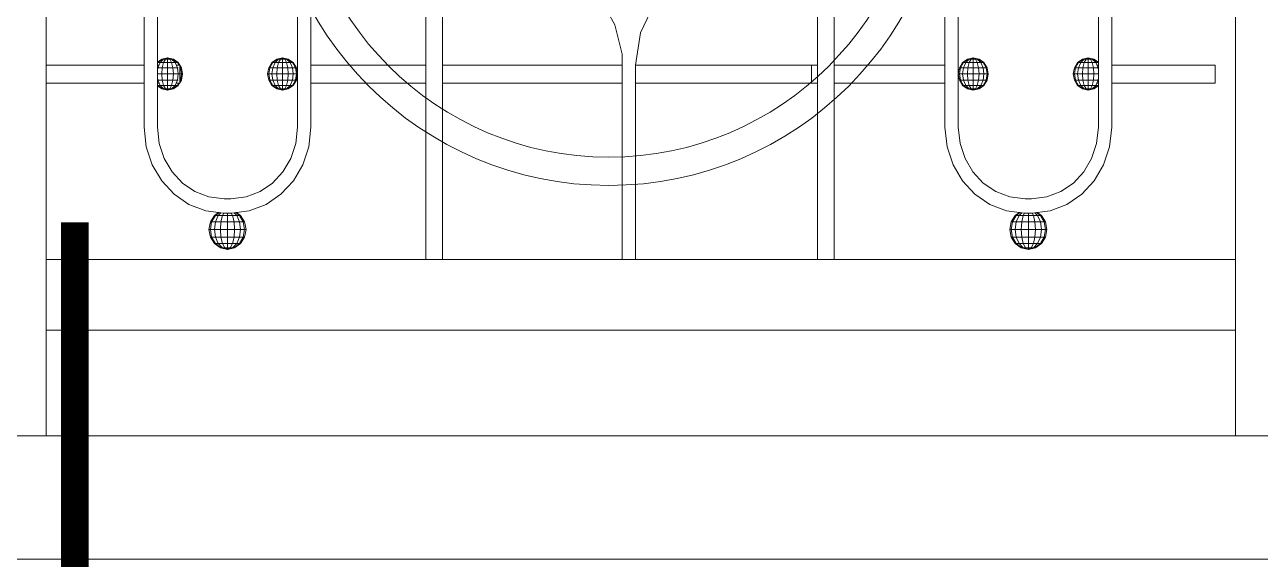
# Model space of a CAD drawing. Header units: millimetres. Extents: x 1832547 to 2001569, y -558009 to -417808.
# Drawn here: x 1956775 to 1957475, y -548199 to -547896 of the extents above; entities that cross this region are included whole.
import ezdxf

# ---------------------------------------------------------------- set-up
doc = ezdxf.new("R2010")
doc.units = ezdxf.units.MM
doc.header["$MEASUREMENT"] = 0
doc.layers.get('0').update_dxf_attribs({"linetype": 'CONTINUOUS'})
for name, color, linetype, lineweight in [('CA.manh 08', 8, 'CONTINUOUS', 9), ('CA.thay 145', 145, 'CONTINUOUS', 18), ('CA_manh 08', 8, 'CONTINUOUS', 9)]:
    doc.layers.add(name, color=color, linetype=linetype, lineweight=lineweight)

# ---------------------------------------------------------------- blocks, each defined once
blk = doc.blocks.new('wt45t')
at = {"layer": 'CA_manh 08'}
for p, q in [((1919454.03, -517950.46), (1919454.03, -518683.82)), ((1918779.78, -518573.66), (1918779.78, -518061.39)), ((1918835.2, -518061.39), (1918835.2, -518573.66)), ((1918842.77, -518571.89), (1918842.77, -518062)), ((1918922.22, -518062.36), (1918922.22, -518578.55)), ((1918929.79, -518573.66), (1918929.79, -518061.39)), ((1918994.95, -518061.39), (1918994.95, -518573.66)), ((1919004.41, -518573.66), (1919004.41, -518061.39)), ((1919217.03, -518061.39), (1919217.03, -518573.66)), ((1919226.48, -518573.66), (1919226.48, -518061.39)), ((1919289.2, -518061.39), (1919289.2, -518573.66)), ((1919296.77, -518062.36), (1919296.77, -518578.55)), ((1919376.22, -518062), (1919376.22, -518571.89)), ((1919383.79, -518573.66), (1919383.79, -518061.39)), ((1919094.05, -518536.11), (1919102.1, -518550.73)), ((1919116.67, -518555.21), (1919124.25, -518539.42)), ((1919102.1, -518550.73), (1919106.26, -518567.35)), ((1919113.82, -518573.52), (1919116.67, -518555.21)), ((1918842.77, -518571.89), (1918845.26, -518570.1)), ((1918842.96, -518572.08), (1918845.51, -518570.1)), ((1918844.27, -518572.08), (1918846.22, -518570.1)), ((1918845.26, -518570.1), (1918848.52, -518569.41)), ((1918845.51, -518570.1), (1918845.26, -518570.1)), ((1918845.51, -518570.1), (1918848.52, -518569.41)), ((1918846.22, -518570.1), (1918845.51, -518570.1)), ((1918846.22, -518570.1), (1918848.52, -518569.41)), ((1918847.28, -518570.1), (1918846.22, -518570.1)), ((1918846.22, -518572.08), (1918847.28, -518570.1)), ((1918847.28, -518570.1), (1918848.52, -518569.41)), ((1918848.52, -518570.1), (1918847.28, -518570.1)), ((1918848.52, -518569.41), (1918848.52, -518570.1)), ((1918851.78, -518570.1), (1918848.52, -518569.41)), ((1918851.53, -518570.1), (1918848.52, -518569.41)), ((1918850.83, -518570.1), (1918848.52, -518569.41)), ((1918849.77, -518570.1), (1918848.52, -518569.41)), ((1918849.77, -518570.1), (1918848.52, -518570.1)), ((1918848.52, -518570.1), (1918848.52, -518572.08)), ((1918850.83, -518570.1), (1918849.77, -518570.1)), ((1918850.83, -518572.08), (1918849.77, -518570.1)), ((1918851.53, -518570.1), (1918850.83, -518570.1)), ((1918852.78, -518572.08), (1918850.83, -518570.1)), ((1918851.53, -518570.1), (1918851.78, -518570.1)), ((1918854.08, -518572.08), (1918851.53, -518570.1)), ((1918854.54, -518572.08), (1918851.78, -518570.1)), ((1918907.69, -518572.08), (1918910.45, -518570.1)), ((1918908.15, -518572.08), (1918910.7, -518570.1)), ((1918909.45, -518572.08), (1918911.4, -518570.1)), ((1918910.45, -518570.1), (1918913.71, -518569.41)), ((1918910.7, -518570.1), (1918910.45, -518570.1)), ((1918910.7, -518570.1), (1918913.71, -518569.41)), ((1918911.4, -518570.1), (1918910.7, -518570.1)), ((1918911.4, -518570.1), (1918913.71, -518569.41)), ((1918912.46, -518570.1), (1918911.4, -518570.1)), ((1918911.4, -518572.08), (1918912.46, -518570.1)), ((1918912.46, -518570.1), (1918913.71, -518569.41)), ((1918913.71, -518570.1), (1918912.46, -518570.1)), ((1918913.71, -518569.41), (1918913.71, -518570.1)), ((1918916.96, -518570.1), (1918913.71, -518569.41)), ((1918916.72, -518570.1), (1918913.71, -518569.41)), ((1918916.01, -518570.1), (1918913.71, -518569.41)), ((1918914.95, -518570.1), (1918913.71, -518569.41)), ((1918914.95, -518570.1), (1918913.71, -518570.1)), ((1918913.71, -518570.1), (1918913.71, -518572.08)), ((1918916.01, -518570.1), (1918914.95, -518570.1)), ((1918916.01, -518572.08), (1918914.95, -518570.1)), ((1918916.72, -518570.1), (1918916.01, -518570.1)), ((1918917.96, -518572.08), (1918916.01, -518570.1)), ((1918916.72, -518570.1), (1918916.96, -518570.1)), ((1918919.27, -518572.08), (1918916.72, -518570.1)), ((1918919.73, -518572.08), (1918916.96, -518570.1)), ((1919106.26, -518567.35), (1919106.26, -518573.66)), ((1919299.26, -518572.08), (1919302.02, -518570.1)), ((1919299.72, -518572.08), (1919302.27, -518570.1)), ((1919301.02, -518572.08), (1919302.98, -518570.1)), ((1919302.02, -518570.1), (1919305.28, -518569.41)), ((1919302.02, -518570.1), (1919302.27, -518570.1)), ((1919302.27, -518570.1), (1919305.28, -518569.41)), ((1919302.27, -518570.1), (1919302.98, -518570.1)), ((1919302.98, -518570.1), (1919305.28, -518569.41)), ((1919302.98, -518570.1), (1919304.03, -518570.1)), ((1919302.98, -518572.08), (1919304.03, -518570.1)), ((1919304.03, -518570.1), (1919305.28, -518569.41)), ((1919305.28, -518570.1), (1919304.03, -518570.1)), ((1919305.28, -518569.41), (1919305.28, -518570.1)), ((1919306.53, -518570.1), (1919305.28, -518569.41)), ((1919307.58, -518570.1), (1919305.28, -518569.41)), ((1919308.29, -518570.1), (1919305.28, -518569.41)), ((1919308.54, -518570.1), (1919305.28, -518569.41)), ((1919305.28, -518570.1), (1919306.53, -518570.1)), ((1919305.28, -518570.1), (1919305.28, -518572.08)), ((1919306.53, -518570.1), (1919307.58, -518570.1)), ((1919307.58, -518572.08), (1919306.53, -518570.1)), ((1919307.58, -518570.1), (1919308.29, -518570.1)), ((1919309.54, -518572.08), (1919307.58, -518570.1)), ((1919308.29, -518570.1), (1919308.54, -518570.1)), ((1919310.84, -518572.08), (1919308.29, -518570.1)), ((1919311.3, -518572.08), (1919308.54, -518570.1)), ((1919364.45, -518572.08), (1919367.21, -518570.1)), ((1919364.9, -518572.08), (1919367.46, -518570.1)), ((1919366.21, -518572.08), (1919368.16, -518570.1)), ((1919367.21, -518570.1), (1919370.47, -518569.41)), ((1919367.21, -518570.1), (1919367.46, -518570.1)), ((1919367.46, -518570.1), (1919370.47, -518569.41)), ((1919367.46, -518570.1), (1919368.16, -518570.1)), ((1919368.16, -518570.1), (1919370.47, -518569.41)), ((1919368.16, -518570.1), (1919369.22, -518570.1)), ((1919368.16, -518572.08), (1919369.22, -518570.1)), ((1919369.22, -518570.1), (1919370.47, -518569.41)), ((1919370.47, -518570.1), (1919369.22, -518570.1)), ((1919370.47, -518569.41), (1919370.47, -518570.1)), ((1919371.71, -518570.1), (1919370.47, -518569.41)), ((1919372.77, -518570.1), (1919370.47, -518569.41)), ((1919373.48, -518570.1), (1919370.47, -518569.41)), ((1919373.72, -518570.1), (1919370.47, -518569.41)), ((1919370.47, -518570.1), (1919371.71, -518570.1)), ((1919370.47, -518570.1), (1919370.47, -518572.08)), ((1919371.71, -518570.1), (1919372.77, -518570.1)), ((1919372.77, -518572.08), (1919371.71, -518570.1)), ((1919372.77, -518570.1), (1919373.48, -518570.1)), ((1919374.72, -518572.08), (1919372.77, -518570.1)), ((1919373.48, -518570.1), (1919373.72, -518570.1)), ((1919376.03, -518572.08), (1919373.48, -518570.1)), ((1919376.22, -518571.89), (1919373.72, -518570.1)), ((1918779.78, -518573.66), (1918835.2, -518573.66)), ((1918779.78, -518573.66), (1918779.78, -518583.82)), ((1918835.2, -518573.66), (1918835.2, -518583.82)), ((1918842.77, -518572.08), (1918842.77, -518571.89)), ((1918842.96, -518572.08), (1918842.77, -518572.08)), ((1918842.77, -518572.42), (1918842.96, -518572.08)), ((1918842.77, -518572.42), (1918842.77, -518572.08)), ((1918842.77, -518573.66), (1918842.77, -518572.42)), ((1918842.77, -518573.66), (1918843.45, -518573.66)), ((1918842.77, -518575.05), (1918842.77, -518573.66)), ((1918842.96, -518575.05), (1918842.77, -518575.05)), ((1918842.77, -518576.52), (1918842.96, -518575.05)), ((1918842.77, -518576.52), (1918842.77, -518575.05)), ((1918842.77, -518578.55), (1918842.77, -518576.52)), ((1918844.27, -518572.08), (1918842.96, -518572.08)), ((1918842.96, -518575.05), (1918844.27, -518572.08)), ((1918845.51, -518575.05), (1918842.96, -518575.05)), ((1918846.22, -518572.08), (1918844.27, -518572.08)), ((1918845.26, -518578.55), (1918845.51, -518575.05)), ((1918845.51, -518575.05), (1918846.22, -518572.08)), ((1918848.52, -518575.05), (1918845.51, -518575.05)), ((1918848.52, -518572.08), (1918846.22, -518572.08)), ((1918850.83, -518572.08), (1918848.52, -518572.08)), ((1918848.52, -518572.08), (1918848.52, -518575.05)), ((1918851.53, -518575.05), (1918848.52, -518575.05)), ((1918848.52, -518575.05), (1918848.52, -518578.55)), ((1918852.78, -518572.08), (1918850.83, -518572.08)), ((1918851.53, -518575.05), (1918850.83, -518572.08)), ((1918854.08, -518575.05), (1918851.53, -518575.05)), ((1918851.78, -518578.55), (1918851.53, -518575.05)), ((1918854.08, -518572.08), (1918852.78, -518572.08)), ((1918854.08, -518575.05), (1918852.78, -518572.08)), ((1918853.59, -518573.66), (1918854.99, -518573.66)), ((1918854.54, -518572.08), (1918854.08, -518572.08)), ((1918854.99, -518573.66), (1918854.08, -518572.08)), ((1918854.61, -518575.05), (1918854.08, -518575.05)), ((1918854.54, -518578.55), (1918854.08, -518575.05)), ((1918856.39, -518575.05), (1918854.54, -518572.08)), ((1918854.99, -518573.66), (1918855.38, -518573.66)), ((1918855.38, -518573.66), (1918855.38, -518574.34)), ((1918855.79, -518575.05), (1918855.38, -518574.34)), ((1918855.38, -518574.34), (1918855.38, -518575.05)), ((1918855.79, -518575.05), (1918855.38, -518575.05)), ((1918855.38, -518575.05), (1918855.38, -518578.55)), ((1918856.39, -518575.05), (1918855.79, -518575.05)), ((1918856.39, -518578.55), (1918855.79, -518575.05)), ((1918857.04, -518578.55), (1918856.39, -518575.05)), ((1918905.19, -518578.55), (1918905.84, -518575.05)), ((1918905.84, -518575.05), (1918907.69, -518572.08)), ((1918906.44, -518575.05), (1918905.84, -518575.05)), ((1918905.84, -518578.55), (1918906.44, -518575.05)), ((1918906.44, -518575.05), (1918908.15, -518572.08)), ((1918908.15, -518575.05), (1918906.44, -518575.05)), ((1918908.15, -518572.08), (1918907.69, -518572.08)), ((1918907.69, -518578.55), (1918908.15, -518575.05)), ((1918909.45, -518572.08), (1918908.15, -518572.08)), ((1918908.15, -518575.05), (1918909.45, -518572.08)), ((1918910.7, -518575.05), (1918908.15, -518575.05)), ((1918911.4, -518572.08), (1918909.45, -518572.08)), ((1918910.45, -518578.55), (1918910.7, -518575.05)), ((1918910.7, -518575.05), (1918911.4, -518572.08)), ((1918913.71, -518575.05), (1918910.7, -518575.05)), ((1918913.71, -518572.08), (1918911.4, -518572.08)), ((1918916.01, -518572.08), (1918913.71, -518572.08)), ((1918913.71, -518572.08), (1918913.71, -518575.05)), ((1918916.72, -518575.05), (1918913.71, -518575.05)), ((1918913.71, -518575.05), (1918913.71, -518578.55)), ((1918917.96, -518572.08), (1918916.01, -518572.08)), ((1918916.72, -518575.05), (1918916.01, -518572.08)), ((1918919.27, -518575.05), (1918916.72, -518575.05)), ((1918916.96, -518578.55), (1918916.72, -518575.05)), ((1918919.27, -518572.08), (1918917.96, -518572.08)), ((1918919.27, -518575.05), (1918917.96, -518572.08)), ((1918919.73, -518572.08), (1918919.27, -518572.08)), ((1918920.97, -518575.05), (1918919.27, -518572.08)), ((1918920.97, -518575.05), (1918919.27, -518575.05)), ((1918919.73, -518578.55), (1918919.27, -518575.05)), ((1918921.57, -518575.05), (1918919.73, -518572.08)), ((1918921.57, -518575.05), (1918920.97, -518575.05)), ((1918921.57, -518578.55), (1918920.97, -518575.05)), ((1918922.22, -518578.55), (1918921.57, -518575.05)), ((1918994.95, -518573.66), (1918929.79, -518573.66)), ((1918929.79, -518583.82), (1918929.79, -518573.66)), ((1918994.95, -518573.66), (1918994.95, -518583.82)), ((1919106.26, -518573.66), (1919004.41, -518573.66)), ((1919004.41, -518583.82), (1919004.41, -518573.66)), ((1919106.26, -518573.66), (1919106.26, -518583.82)), ((1919113.82, -518573.66), (1919113.82, -518573.52)), ((1919213.6, -518573.66), (1919113.82, -518573.66)), ((1919113.82, -518583.82), (1919113.82, -518573.66)), ((1919217.03, -518573.66), (1919213.6, -518573.66)), ((1919213.6, -518573.66), (1919213.6, -518583.82)), ((1919217.03, -518583.82), (1919217.03, -518573.66)), ((1919289.2, -518573.66), (1919226.48, -518573.66)), ((1919226.48, -518573.66), (1919226.48, -518583.82)), ((1919289.2, -518583.82), (1919289.2, -518573.66)), ((1919296.77, -518578.55), (1919297.42, -518575.05)), ((1919297.42, -518575.05), (1919299.26, -518572.08)), ((1919297.42, -518575.05), (1919298.02, -518575.05)), ((1919297.42, -518578.55), (1919298.02, -518575.05)), ((1919298.02, -518575.05), (1919299.72, -518572.08)), ((1919298.02, -518575.05), (1919299.72, -518575.05)), ((1919299.72, -518572.08), (1919299.26, -518572.08)), ((1919299.26, -518578.55), (1919299.72, -518575.05)), ((1919299.72, -518572.08), (1919301.02, -518572.08)), ((1919299.72, -518575.05), (1919301.02, -518572.08)), ((1919299.72, -518575.05), (1919302.27, -518575.05)), ((1919301.02, -518572.08), (1919302.98, -518572.08)), ((1919302.02, -518578.55), (1919302.27, -518575.05)), ((1919302.27, -518575.05), (1919302.98, -518572.08)), ((1919302.27, -518575.05), (1919305.28, -518575.05)), ((1919302.98, -518572.08), (1919305.28, -518572.08)), ((1919305.28, -518572.08), (1919307.58, -518572.08)), ((1919305.28, -518572.08), (1919305.28, -518575.05)), ((1919305.28, -518575.05), (1919308.29, -518575.05)), ((1919305.28, -518575.05), (1919305.28, -518578.55)), ((1919307.58, -518572.08), (1919309.54, -518572.08)), ((1919308.29, -518575.05), (1919307.58, -518572.08)), ((1919308.29, -518575.05), (1919310.84, -518575.05)), ((1919308.54, -518578.55), (1919308.29, -518575.05)), ((1919309.54, -518572.08), (1919310.84, -518572.08)), ((1919310.84, -518575.05), (1919309.54, -518572.08)), ((1919310.84, -518572.08), (1919311.3, -518572.08)), ((1919312.55, -518575.05), (1919310.84, -518572.08)), ((1919310.84, -518575.05), (1919312.55, -518575.05)), ((1919311.3, -518578.55), (1919310.84, -518575.05)), ((1919313.15, -518575.05), (1919311.3, -518572.08)), ((1919312.55, -518575.05), (1919313.15, -518575.05)), ((1919313.15, -518578.55), (1919312.55, -518575.05)), ((1919313.79, -518578.55), (1919313.15, -518575.05)), ((1919361.95, -518578.55), (1919362.6, -518575.05)), ((1919362.6, -518575.05), (1919364.45, -518572.08)), ((1919362.6, -518575.05), (1919363.2, -518575.05)), ((1919362.6, -518578.55), (1919363.2, -518575.05)), ((1919363.2, -518575.05), (1919364.9, -518572.08)), ((1919363.2, -518575.05), (1919364.9, -518575.05)), ((1919364.9, -518572.08), (1919364.45, -518572.08)), ((1919364.45, -518578.55), (1919364.9, -518575.05)), ((1919364.9, -518572.08), (1919366.21, -518572.08)), ((1919364.9, -518575.05), (1919366.21, -518572.08)), ((1919364.9, -518575.05), (1919367.46, -518575.05)), ((1919366.21, -518572.08), (1919368.16, -518572.08)), ((1919367.21, -518578.55), (1919367.46, -518575.05)), ((1919367.46, -518575.05), (1919368.16, -518572.08)), ((1919367.46, -518575.05), (1919370.47, -518575.05)), ((1919368.16, -518572.08), (1919370.47, -518572.08)), ((1919370.47, -518572.08), (1919372.77, -518572.08)), ((1919370.47, -518572.08), (1919370.47, -518575.05)), ((1919370.47, -518575.05), (1919373.48, -518575.05)), ((1919370.47, -518575.05), (1919370.47, -518578.55)), ((1919372.77, -518572.08), (1919374.72, -518572.08)), ((1919373.48, -518575.05), (1919372.77, -518572.08)), ((1919373.48, -518575.05), (1919376.03, -518575.05)), ((1919373.72, -518578.55), (1919373.48, -518575.05)), ((1919374.72, -518572.08), (1919376.03, -518572.08)), ((1919376.03, -518575.05), (1919374.72, -518572.08)), ((1919376.22, -518573.66), (1919375.54, -518573.66)), ((1919376.03, -518572.08), (1919376.22, -518572.08)), ((1919376.22, -518572.42), (1919376.03, -518572.08)), ((1919376.03, -518575.05), (1919376.22, -518575.05)), ((1919376.22, -518576.52), (1919376.03, -518575.05)), ((1919376.22, -518572.08), (1919376.22, -518571.89)), ((1919376.22, -518572.42), (1919376.22, -518572.08)), ((1919376.22, -518573.66), (1919376.22, -518572.42)), ((1919376.22, -518575.05), (1919376.22, -518573.66)), ((1919376.22, -518576.52), (1919376.22, -518575.05)), ((1919376.22, -518578.55), (1919376.22, -518576.52)), ((1919442.4, -518573.66), (1919383.79, -518573.66)), ((1919383.79, -518573.66), (1919383.79, -518583.82)), ((1919442.4, -518583.82), (1919442.4, -518573.66)), ((1918779.78, -518683.82), (1918779.78, -518583.82)), ((1918835.2, -518583.82), (1918779.78, -518583.82)), ((1918835.2, -518583.82), (1918835.2, -518608.73)), ((1918845.26, -518578.55), (1918842.77, -518578.55)), ((1918842.77, -518580.58), (1918842.77, -518578.55)), ((1918842.96, -518582.05), (1918842.77, -518580.58)), ((1918842.77, -518582.05), (1918842.77, -518580.58)), ((1918842.96, -518582.05), (1918842.77, -518582.05)), ((1918842.77, -518583.82), (1918842.77, -518582.05)), ((1918843.72, -518583.82), (1918842.77, -518583.82)), ((1918842.77, -518584.68), (1918842.77, -518583.82)), ((1918842.96, -518585.02), (1918842.77, -518584.68)), ((1918842.77, -518585.02), (1918842.77, -518584.68)), ((1918845.51, -518582.05), (1918842.96, -518582.05)), ((1918843.72, -518583.82), (1918842.96, -518582.05)), ((1918844.27, -518585.02), (1918843.72, -518583.82)), ((1918848.52, -518578.55), (1918845.26, -518578.55)), ((1918845.51, -518582.05), (1918845.26, -518578.55)), ((1918848.52, -518582.05), (1918845.51, -518582.05)), ((1918846.22, -518585.02), (1918845.51, -518582.05)), ((1918851.78, -518578.55), (1918848.52, -518578.55)), ((1918848.52, -518578.55), (1918848.52, -518582.05)), ((1918851.53, -518582.05), (1918848.52, -518582.05)), ((1918848.52, -518582.05), (1918848.52, -518585.02)), ((1918850.83, -518585.02), (1918851.53, -518582.05)), ((1918851.53, -518582.05), (1918851.78, -518578.55)), ((1918854.08, -518582.05), (1918851.53, -518582.05)), ((1918854.54, -518578.55), (1918851.78, -518578.55)), ((1918852.78, -518585.02), (1918853.31, -518583.82)), ((1918853.31, -518583.82), (1918854.08, -518582.05)), ((1918854.77, -518583.82), (1918853.31, -518583.82)), ((1918854.08, -518582.05), (1918854.54, -518578.55)), ((1918854.61, -518582.05), (1918854.08, -518582.05)), ((1918854.08, -518585.02), (1918854.77, -518583.82)), ((1918855.38, -518578.55), (1918854.54, -518578.55)), ((1918854.54, -518585.02), (1918855.29, -518583.82)), ((1918855.29, -518583.82), (1918854.77, -518583.82)), ((1918855.29, -518583.82), (1918855.38, -518583.82)), ((1918856.39, -518578.55), (1918855.38, -518578.55)), ((1918855.38, -518578.55), (1918855.38, -518582.05)), ((1918855.79, -518582.05), (1918855.38, -518582.05)), ((1918855.38, -518583.67), (1918856.39, -518582.05)), ((1918855.38, -518582.76), (1918855.79, -518582.05)), ((1918855.38, -518582.05), (1918855.38, -518582.76)), ((1918855.38, -518582.76), (1918855.38, -518583.67)), ((1918855.38, -518583.82), (1918855.38, -518583.67)), ((1918855.79, -518582.05), (1918856.39, -518578.55)), ((1918856.39, -518582.05), (1918855.79, -518582.05)), ((1918857.04, -518578.55), (1918856.39, -518578.55)), ((1918856.39, -518582.05), (1918857.04, -518578.55)), ((1918905.84, -518578.55), (1918905.19, -518578.55)), ((1918905.84, -518582.05), (1918905.19, -518578.55)), ((1918907.69, -518578.55), (1918905.84, -518578.55)), ((1918906.44, -518582.05), (1918905.84, -518578.55)), ((1918906.44, -518582.05), (1918905.84, -518582.05)), ((1918907.69, -518585.02), (1918905.84, -518582.05)), ((1918908.15, -518582.05), (1918906.44, -518582.05)), ((1918908.15, -518585.02), (1918906.44, -518582.05)), ((1918910.45, -518578.55), (1918907.69, -518578.55)), ((1918908.15, -518582.05), (1918907.69, -518578.55)), ((1918910.7, -518582.05), (1918908.15, -518582.05)), ((1918909.45, -518585.02), (1918908.15, -518582.05)), ((1918913.71, -518578.55), (1918910.45, -518578.55)), ((1918910.7, -518582.05), (1918910.45, -518578.55)), ((1918913.71, -518582.05), (1918910.7, -518582.05)), ((1918911.4, -518585.02), (1918910.7, -518582.05)), ((1918916.96, -518578.55), (1918913.71, -518578.55)), ((1918913.71, -518578.55), (1918913.71, -518582.05)), ((1918916.72, -518582.05), (1918913.71, -518582.05)), ((1918913.71, -518582.05), (1918913.71, -518585.02)), ((1918916.01, -518585.02), (1918916.72, -518582.05)), ((1918916.72, -518582.05), (1918916.96, -518578.55)), ((1918919.27, -518582.05), (1918916.72, -518582.05)), ((1918919.73, -518578.55), (1918916.96, -518578.55)), ((1918917.96, -518585.02), (1918919.27, -518582.05)), ((1918919.27, -518582.05), (1918919.73, -518578.55)), ((1918920.97, -518582.05), (1918919.27, -518582.05)), ((1918919.27, -518585.02), (1918920.97, -518582.05)), ((1918921.57, -518578.55), (1918919.73, -518578.55)), ((1918919.73, -518585.02), (1918921.57, -518582.05)), ((1918920.97, -518582.05), (1918921.57, -518578.55)), ((1918921.57, -518582.05), (1918920.97, -518582.05)), ((1918922.22, -518578.55), (1918921.57, -518578.55)), ((1918921.57, -518582.05), (1918922.22, -518578.55)), ((1918922.22, -518578.55), (1918922.22, -518608.69)), ((1918929.79, -518583.82), (1918994.95, -518583.82)), ((1918929.79, -518608.73), (1918929.79, -518583.82)), ((1918994.95, -518583.82), (1918994.95, -518683.82)), ((1919004.41, -518583.82), (1919106.26, -518583.82)), ((1919004.41, -518683.82), (1919004.41, -518583.82)), ((1919106.26, -518683.82), (1919106.26, -518583.82)), ((1919113.82, -518583.82), (1919213.6, -518583.82)), ((1919113.82, -518683.82), (1919113.82, -518583.82)), ((1919213.6, -518583.82), (1919217.03, -518583.82)), ((1919217.03, -518583.82), (1919217.03, -518683.82)), ((1919226.48, -518583.82), (1919289.2, -518583.82)), ((1919226.48, -518683.82), (1919226.48, -518583.82)), ((1919289.2, -518583.82), (1919289.2, -518608.73)), ((1919296.77, -518578.55), (1919297.42, -518578.55)), ((1919297.42, -518582.05), (1919296.77, -518578.55)), ((1919296.77, -518578.55), (1919296.77, -518608.69)), ((1919297.42, -518578.55), (1919299.26, -518578.55)), ((1919298.02, -518582.05), (1919297.42, -518578.55)), ((1919297.42, -518582.05), (1919298.02, -518582.05)), ((1919299.26, -518585.02), (1919297.42, -518582.05)), ((1919298.02, -518582.05), (1919299.72, -518582.05)), ((1919299.72, -518585.02), (1919298.02, -518582.05)), ((1919299.26, -518578.55), (1919302.02, -518578.55)), ((1919299.72, -518582.05), (1919299.26, -518578.55)), ((1919299.72, -518582.05), (1919302.27, -518582.05)), ((1919301.02, -518585.02), (1919299.72, -518582.05)), ((1919302.02, -518578.55), (1919305.28, -518578.55)), ((1919302.27, -518582.05), (1919302.02, -518578.55)), ((1919302.27, -518582.05), (1919305.28, -518582.05)), ((1919302.98, -518585.02), (1919302.27, -518582.05)), ((1919305.28, -518578.55), (1919308.54, -518578.55)), ((1919305.28, -518578.55), (1919305.28, -518582.05)), ((1919305.28, -518582.05), (1919308.29, -518582.05)), ((1919305.28, -518582.05), (1919305.28, -518585.02)), ((1919307.58, -518585.02), (1919308.29, -518582.05)), ((1919308.29, -518582.05), (1919308.54, -518578.55)), ((1919308.29, -518582.05), (1919310.84, -518582.05)), ((1919308.54, -518578.55), (1919311.3, -518578.55)), ((1919309.54, -518585.02), (1919310.84, -518582.05)), ((1919310.84, -518582.05), (1919311.3, -518578.55)), ((1919310.84, -518582.05), (1919312.55, -518582.05)), ((1919310.84, -518585.02), (1919312.55, -518582.05)), ((1919311.3, -518578.55), (1919313.15, -518578.55)), ((1919311.3, -518585.02), (1919313.15, -518582.05)), ((1919312.55, -518582.05), (1919313.15, -518578.55)), ((1919312.55, -518582.05), (1919313.15, -518582.05)), ((1919313.15, -518578.55), (1919313.79, -518578.55)), ((1919313.15, -518582.05), (1919313.79, -518578.55)), ((1919361.95, -518578.55), (1919362.6, -518578.55)), ((1919362.6, -518582.05), (1919361.95, -518578.55)), ((1919362.6, -518578.55), (1919364.45, -518578.55)), ((1919363.2, -518582.05), (1919362.6, -518578.55)), ((1919362.6, -518582.05), (1919363.2, -518582.05)), ((1919364.45, -518585.02), (1919362.6, -518582.05)), ((1919363.2, -518582.05), (1919364.9, -518582.05)), ((1919364.9, -518585.02), (1919363.2, -518582.05)), ((1919364.45, -518578.55), (1919367.21, -518578.55)), ((1919364.9, -518582.05), (1919364.45, -518578.55)), ((1919364.9, -518582.05), (1919367.46, -518582.05)), ((1919366.21, -518585.02), (1919364.9, -518582.05)), ((1919367.21, -518578.55), (1919370.47, -518578.55)), ((1919367.46, -518582.05), (1919367.21, -518578.55)), ((1919367.46, -518582.05), (1919370.47, -518582.05)), ((1919368.16, -518585.02), (1919367.46, -518582.05)), ((1919370.47, -518578.55), (1919373.72, -518578.55)), ((1919370.47, -518578.55), (1919370.47, -518582.05)), ((1919370.47, -518582.05), (1919373.48, -518582.05)), ((1919370.47, -518582.05), (1919370.47, -518585.02)), ((1919372.77, -518585.02), (1919373.48, -518582.05)), ((1919373.48, -518582.05), (1919373.72, -518578.55)), ((1919373.48, -518582.05), (1919376.03, -518582.05)), ((1919373.72, -518578.55), (1919376.22, -518578.55)), ((1919374.72, -518585.02), (1919375.27, -518583.82)), ((1919375.27, -518583.82), (1919376.03, -518582.05)), ((1919375.27, -518583.82), (1919376.22, -518583.82)), ((1919376.03, -518582.05), (1919376.22, -518580.58)), ((1919376.03, -518582.05), (1919376.22, -518582.05)), ((1919376.03, -518585.02), (1919376.22, -518584.68)), ((1919376.22, -518580.58), (1919376.22, -518578.55)), ((1919376.22, -518582.05), (1919376.22, -518580.58)), ((1919376.22, -518583.82), (1919376.22, -518582.05)), ((1919376.22, -518584.68), (1919376.22, -518583.82)), ((1919376.22, -518585.02), (1919376.22, -518584.68)), ((1919383.79, -518608.73), (1919383.79, -518583.82)), ((1919383.79, -518583.82), (1919442.4, -518583.82)), ((1918842.96, -518585.02), (1918842.77, -518585.02)), ((1918842.77, -518585.21), (1918842.77, -518585.02)), ((1918845.26, -518587), (1918842.77, -518585.21)), ((1918842.77, -518608.69), (1918842.77, -518585.21)), ((1918844.27, -518585.02), (1918842.96, -518585.02)), ((1918845.51, -518587), (1918842.96, -518585.02)), ((1918846.22, -518585.02), (1918844.27, -518585.02)), ((1918846.22, -518587), (1918844.27, -518585.02)), ((1918845.51, -518587), (1918845.26, -518587)), ((1918848.52, -518587.69), (1918845.26, -518587)), ((1918846.22, -518587), (1918845.51, -518587)), ((1918848.52, -518587.69), (1918845.51, -518587)), ((1918848.52, -518585.02), (1918846.22, -518585.02)), ((1918847.28, -518587), (1918846.22, -518585.02)), ((1918847.28, -518587), (1918846.22, -518587)), ((1918848.52, -518587.69), (1918846.22, -518587)), ((1918848.52, -518587), (1918847.28, -518587)), ((1918848.52, -518587.69), (1918847.28, -518587)), ((1918850.83, -518585.02), (1918848.52, -518585.02)), ((1918848.52, -518585.02), (1918848.52, -518587)), ((1918849.77, -518587), (1918848.52, -518587)), ((1918848.52, -518587), (1918848.52, -518587.69)), ((1918848.52, -518587.69), (1918851.78, -518587)), ((1918848.52, -518587.69), (1918851.53, -518587)), ((1918848.52, -518587.69), (1918850.83, -518587)), ((1918848.52, -518587.69), (1918849.77, -518587)), ((1918849.77, -518587), (1918850.83, -518585.02)), ((1918850.83, -518587), (1918849.77, -518587)), ((1918852.78, -518585.02), (1918850.83, -518585.02)), ((1918850.83, -518587), (1918852.78, -518585.02)), ((1918851.53, -518587), (1918850.83, -518587)), ((1918851.53, -518587), (1918854.08, -518585.02)), ((1918851.78, -518587), (1918851.53, -518587)), ((1918851.78, -518587), (1918854.54, -518585.02)), ((1918854.08, -518585.02), (1918852.78, -518585.02)), ((1918854.08, -518585.02), (1918854.54, -518585.02)), ((1918908.15, -518585.02), (1918907.69, -518585.02)), ((1918910.45, -518587), (1918907.69, -518585.02)), ((1918909.45, -518585.02), (1918908.15, -518585.02)), ((1918910.7, -518587), (1918908.15, -518585.02)), ((1918911.4, -518585.02), (1918909.45, -518585.02)), ((1918911.4, -518587), (1918909.45, -518585.02)), ((1918910.7, -518587), (1918910.45, -518587)), ((1918913.71, -518587.69), (1918910.45, -518587)), ((1918911.4, -518587), (1918910.7, -518587)), ((1918913.71, -518587.69), (1918910.7, -518587)), ((1918913.71, -518585.02), (1918911.4, -518585.02)), ((1918912.46, -518587), (1918911.4, -518585.02)), ((1918912.46, -518587), (1918911.4, -518587)), ((1918913.71, -518587.69), (1918911.4, -518587)), ((1918913.71, -518587), (1918912.46, -518587)), ((1918913.71, -518587.69), (1918912.46, -518587)), ((1918916.01, -518585.02), (1918913.71, -518585.02)), ((1918913.71, -518585.02), (1918913.71, -518587)), ((1918914.95, -518587), (1918913.71, -518587)), ((1918913.71, -518587), (1918913.71, -518587.69)), ((1918913.71, -518587.69), (1918916.96, -518587)), ((1918913.71, -518587.69), (1918916.72, -518587)), ((1918913.71, -518587.69), (1918916.01, -518587)), ((1918913.71, -518587.69), (1918914.95, -518587)), ((1918914.95, -518587), (1918916.01, -518585.02)), ((1918916.01, -518587), (1918914.95, -518587)), ((1918917.96, -518585.02), (1918916.01, -518585.02)), ((1918916.01, -518587), (1918917.96, -518585.02)), ((1918916.72, -518587), (1918916.01, -518587)), ((1918916.72, -518587), (1918919.27, -518585.02)), ((1918916.96, -518587), (1918916.72, -518587)), ((1918916.96, -518587), (1918919.73, -518585.02)), ((1918919.27, -518585.02), (1918917.96, -518585.02)), ((1918919.27, -518585.02), (1918919.73, -518585.02)), ((1919299.26, -518585.02), (1919299.72, -518585.02)), ((1919302.02, -518587), (1919299.26, -518585.02)), ((1919299.72, -518585.02), (1919301.02, -518585.02)), ((1919302.27, -518587), (1919299.72, -518585.02)), ((1919301.02, -518585.02), (1919302.98, -518585.02)), ((1919302.98, -518587), (1919301.02, -518585.02)), ((1919302.27, -518587), (1919302.02, -518587)), ((1919305.28, -518587.69), (1919302.02, -518587)), ((1919302.27, -518587), (1919302.98, -518587)), ((1919305.28, -518587.69), (1919302.27, -518587)), ((1919302.98, -518585.02), (1919305.28, -518585.02)), ((1919304.03, -518587), (1919302.98, -518585.02)), ((1919302.98, -518587), (1919304.03, -518587)), ((1919305.28, -518587.69), (1919302.98, -518587)), ((1919304.03, -518587), (1919305.28, -518587)), ((1919305.28, -518587.69), (1919304.03, -518587)), ((1919305.28, -518585.02), (1919307.58, -518585.02)), ((1919305.28, -518585.02), (1919305.28, -518587)), ((1919305.28, -518587), (1919306.53, -518587)), ((1919305.28, -518587.69), (1919306.53, -518587)), ((1919305.28, -518587), (1919305.28, -518587.69)), ((1919305.28, -518587.69), (1919307.58, -518587)), ((1919305.28, -518587.69), (1919308.29, -518587)), ((1919305.28, -518587.69), (1919308.54, -518587)), ((1919306.53, -518587), (1919307.58, -518585.02)), ((1919306.53, -518587), (1919307.58, -518587)), ((1919307.58, -518585.02), (1919309.54, -518585.02)), ((1919307.58, -518587), (1919309.54, -518585.02)), ((1919307.58, -518587), (1919308.29, -518587)), ((1919308.29, -518587), (1919310.84, -518585.02)), ((1919308.29, -518587), (1919308.54, -518587)), ((1919308.54, -518587), (1919311.3, -518585.02)), ((1919309.54, -518585.02), (1919310.84, -518585.02)), ((1919310.84, -518585.02), (1919311.3, -518585.02)), ((1919364.45, -518585.02), (1919364.9, -518585.02)), ((1919367.21, -518587), (1919364.45, -518585.02)), ((1919364.9, -518585.02), (1919366.21, -518585.02)), ((1919367.46, -518587), (1919364.9, -518585.02)), ((1919366.21, -518585.02), (1919368.16, -518585.02)), ((1919368.16, -518587), (1919366.21, -518585.02)), ((1919367.46, -518587), (1919367.21, -518587)), ((1919370.47, -518587.69), (1919367.21, -518587)), ((1919367.46, -518587), (1919368.16, -518587)), ((1919370.47, -518587.69), (1919367.46, -518587)), ((1919368.16, -518585.02), (1919370.47, -518585.02)), ((1919369.22, -518587), (1919368.16, -518585.02)), ((1919368.16, -518587), (1919369.22, -518587)), ((1919370.47, -518587.69), (1919368.16, -518587)), ((1919369.22, -518587), (1919370.47, -518587)), ((1919370.47, -518587.69), (1919369.22, -518587)), ((1919370.47, -518585.02), (1919372.77, -518585.02)), ((1919370.47, -518585.02), (1919370.47, -518587)), ((1919370.47, -518587), (1919371.71, -518587)), ((1919370.47, -518587.69), (1919371.71, -518587)), ((1919370.47, -518587), (1919370.47, -518587.69)), ((1919370.47, -518587.69), (1919372.77, -518587)), ((1919370.47, -518587.69), (1919373.48, -518587)), ((1919370.47, -518587.69), (1919373.72, -518587)), ((1919371.71, -518587), (1919372.77, -518585.02)), ((1919371.71, -518587), (1919372.77, -518587)), ((1919372.77, -518585.02), (1919374.72, -518585.02)), ((1919372.77, -518587), (1919374.72, -518585.02)), ((1919372.77, -518587), (1919373.48, -518587)), ((1919373.48, -518587), (1919376.03, -518585.02)), ((1919373.48, -518587), (1919373.72, -518587)), ((1919373.72, -518587), (1919376.22, -518585.21)), ((1919374.72, -518585.02), (1919376.03, -518585.02)), ((1919376.03, -518585.02), (1919376.22, -518585.02)), ((1919376.22, -518585.21), (1919376.22, -518585.02)), ((1919376.22, -518585.21), (1919376.22, -518608.69)), ((1918835.2, -518608.73), (1918836.4, -518619.9)), ((1918843.77, -518618.01), (1918842.77, -518608.69)), ((1918922.22, -518608.69), (1918921.22, -518618.01)), ((1918928.59, -518619.9), (1918929.79, -518608.73)), ((1919290.4, -518619.9), (1919289.2, -518608.73)), ((1919296.77, -518608.69), (1919297.77, -518618.01)), ((1919375.22, -518618.01), (1919376.22, -518608.69)), ((1919383.79, -518608.73), (1919382.59, -518619.9)), ((1918836.4, -518619.9), (1918839.82, -518630.16)), ((1918846.62, -518626.57), (1918843.77, -518618.01)), ((1918921.22, -518618.01), (1918918.37, -518626.57)), ((1918925.17, -518630.16), (1918928.59, -518619.9)), ((1919293.82, -518630.16), (1919290.4, -518619.9)), ((1919297.77, -518618.01), (1919300.62, -518626.57)), ((1919372.37, -518626.57), (1919375.22, -518618.01)), ((1919382.59, -518619.9), (1919379.17, -518630.16)), ((1918851.09, -518634.12), (1918846.62, -518626.57)), ((1918918.37, -518626.57), (1918913.9, -518634.12)), ((1919300.62, -518626.57), (1919305.09, -518634.12)), ((1919367.89, -518634.12), (1919372.37, -518626.57)), ((1918839.82, -518630.16), (1918845.18, -518639.22)), ((1918919.81, -518639.22), (1918925.17, -518630.16)), ((1919299.18, -518639.22), (1919293.82, -518630.16)), ((1919379.17, -518630.16), (1919373.81, -518639.22)), ((1918845.18, -518639.22), (1918852.22, -518646.77)), ((1918856.96, -518640.42), (1918851.09, -518634.12)), ((1918863.99, -518645.23), (1918856.96, -518640.42)), ((1918908.03, -518640.42), (1918901, -518645.23)), ((1918913.9, -518634.12), (1918908.03, -518640.42)), ((1918912.77, -518646.77), (1918919.81, -518639.22)), ((1919306.22, -518646.77), (1919299.18, -518639.22)), ((1919305.09, -518634.12), (1919310.96, -518640.42)), ((1919310.96, -518640.42), (1919317.99, -518645.23)), ((1919355, -518645.23), (1919362.03, -518640.42)), ((1919362.03, -518640.42), (1919367.89, -518634.12)), ((1919373.81, -518639.22), (1919366.77, -518646.77)), ((1918852.22, -518646.77), (1918860.65, -518652.53)), ((1918871.96, -518648.29), (1918863.99, -518645.23)), ((1918901, -518645.23), (1918893.03, -518648.29)), ((1918904.34, -518652.53), (1918912.77, -518646.77)), ((1919314.65, -518652.53), (1919306.22, -518646.77)), ((1919317.99, -518645.23), (1919325.96, -518648.29)), ((1919347.03, -518648.29), (1919355, -518645.23)), ((1919366.77, -518646.77), (1919358.34, -518652.53)), ((1918860.65, -518652.53), (1918870.2, -518656.2)), ((1918880.63, -518649.37), (1918871.96, -518648.29)), ((1918884.36, -518649.37), (1918880.63, -518649.37)), ((1918893.03, -518648.29), (1918884.36, -518649.37)), ((1918894.79, -518656.2), (1918904.34, -518652.53)), ((1919324.2, -518656.2), (1919314.65, -518652.53)), ((1919325.96, -518648.29), (1919334.63, -518649.37)), ((1919334.63, -518649.37), (1919338.36, -518649.37)), ((1919338.36, -518649.37), (1919347.03, -518648.29)), ((1919358.34, -518652.53), (1919348.79, -518656.2)), ((1918870.2, -518656.2), (1918877.46, -518657.1)), ((1918872.77, -518662.49), (1918875.05, -518658.83)), ((1918873.51, -518662.49), (1918875.62, -518658.83)), ((1918875.05, -518658.83), (1918877.46, -518657.1)), ((1918875.62, -518658.83), (1918875.05, -518658.83)), ((1918875.62, -518658.83), (1918877.79, -518657.14)), ((1918877.23, -518658.83), (1918875.62, -518658.83)), ((1918875.62, -518662.49), (1918877.23, -518658.83)), ((1918877.23, -518658.83), (1918878.77, -518657.27)), ((1918879.64, -518658.83), (1918877.23, -518658.83)), ((1918877.46, -518657.1), (1918877.79, -518657.14)), ((1918877.79, -518657.14), (1918878.77, -518657.27)), ((1918878.77, -518657.27), (1918880.37, -518657.46)), ((1918878.77, -518662.49), (1918879.64, -518658.83)), ((1918879.64, -518658.83), (1918880.37, -518657.46)), ((1918882.49, -518658.83), (1918879.64, -518658.83)), ((1918880.37, -518657.46), (1918880.6, -518657.49)), ((1918880.6, -518657.49), (1918882.49, -518657.49)), ((1918882.49, -518657.49), (1918882.49, -518658.83)), ((1918882.49, -518657.49), (1918884.39, -518657.49)), ((1918885.33, -518658.83), (1918882.49, -518658.83)), ((1918882.49, -518658.83), (1918882.49, -518662.49)), ((1918884.39, -518657.49), (1918884.61, -518657.47)), ((1918884.61, -518657.47), (1918886.21, -518657.27)), ((1918885.33, -518658.83), (1918884.61, -518657.47)), ((1918887.75, -518658.83), (1918885.33, -518658.83)), ((1918886.21, -518662.49), (1918885.33, -518658.83)), ((1918886.21, -518657.27), (1918887.19, -518657.15)), ((1918887.75, -518658.83), (1918886.21, -518657.27)), ((1918887.19, -518657.15), (1918887.52, -518657.1)), ((1918889.36, -518658.83), (1918887.19, -518657.15)), ((1918887.52, -518657.1), (1918894.79, -518656.2)), ((1918889.92, -518658.83), (1918887.52, -518657.1)), ((1918889.36, -518658.83), (1918887.75, -518658.83)), ((1918889.36, -518662.49), (1918887.75, -518658.83)), ((1918889.92, -518658.83), (1918889.36, -518658.83)), ((1918891.46, -518662.49), (1918889.36, -518658.83)), ((1918892.2, -518662.49), (1918889.92, -518658.83)), ((1919324.2, -518656.2), (1919331.47, -518657.1)), ((1919326.78, -518662.49), (1919329.06, -518658.83)), ((1919327.52, -518662.49), (1919329.63, -518658.83)), ((1919329.06, -518658.83), (1919331.47, -518657.1)), ((1919329.06, -518658.83), (1919329.63, -518658.83)), ((1919329.63, -518658.83), (1919331.8, -518657.15)), ((1919329.63, -518658.83), (1919331.24, -518658.83)), ((1919329.63, -518662.49), (1919331.24, -518658.83)), ((1919331.24, -518658.83), (1919332.78, -518657.27)), ((1919331.24, -518658.83), (1919333.65, -518658.83)), ((1919331.8, -518657.15), (1919331.47, -518657.1)), ((1919332.78, -518657.27), (1919331.8, -518657.15)), ((1919334.38, -518657.47), (1919332.78, -518657.27)), ((1919332.78, -518662.49), (1919333.65, -518658.83)), ((1919333.65, -518658.83), (1919334.38, -518657.47)), ((1919333.65, -518658.83), (1919336.5, -518658.83)), ((1919334.6, -518657.49), (1919334.38, -518657.47)), ((1919336.5, -518657.49), (1919334.6, -518657.49)), ((1919336.5, -518657.49), (1919336.5, -518658.83)), ((1919338.39, -518657.49), (1919336.5, -518657.49)), ((1919336.5, -518658.83), (1919339.34, -518658.83)), ((1919336.5, -518658.83), (1919336.5, -518662.49)), ((1919338.62, -518657.46), (1919338.39, -518657.49)), ((1919340.22, -518657.27), (1919338.62, -518657.46)), ((1919339.34, -518658.83), (1919338.62, -518657.46)), ((1919339.34, -518658.83), (1919341.76, -518658.83)), ((1919340.22, -518662.49), (1919339.34, -518658.83)), ((1919341.2, -518657.14), (1919340.22, -518657.27)), ((1919341.76, -518658.83), (1919340.22, -518657.27)), ((1919341.53, -518657.1), (1919341.2, -518657.14)), ((1919343.37, -518658.83), (1919341.2, -518657.14)), ((1919341.53, -518657.1), (1919348.79, -518656.2)), ((1919343.94, -518658.83), (1919341.53, -518657.1)), ((1919341.76, -518658.83), (1919343.37, -518658.83)), ((1919343.37, -518662.49), (1919341.76, -518658.83)), ((1919343.37, -518658.83), (1919343.94, -518658.83)), ((1919345.48, -518662.49), (1919343.37, -518658.83)), ((1919346.21, -518662.49), (1919343.94, -518658.83)), ((1918871.97, -518666.82), (1918872.77, -518662.49)), ((1918872.77, -518666.82), (1918871.97, -518666.82)), ((1918872.77, -518671.14), (1918871.97, -518666.82)), ((1918873.51, -518662.49), (1918872.77, -518662.49)), ((1918872.77, -518666.82), (1918873.51, -518662.49)), ((1918875.05, -518666.82), (1918872.77, -518666.82)), ((1918873.51, -518671.14), (1918872.77, -518666.82)), ((1918875.62, -518662.49), (1918873.51, -518662.49)), ((1918875.05, -518666.82), (1918875.62, -518662.49)), ((1918878.46, -518666.82), (1918875.05, -518666.82)), ((1918875.62, -518671.14), (1918875.05, -518666.82)), ((1918878.77, -518662.49), (1918875.62, -518662.49)), ((1918878.46, -518666.82), (1918878.77, -518662.49)), ((1918882.49, -518666.82), (1918878.46, -518666.82)), ((1918878.77, -518671.14), (1918878.46, -518666.82)), ((1918882.49, -518662.49), (1918878.77, -518662.49)), ((1918886.21, -518662.49), (1918882.49, -518662.49)), ((1918882.49, -518662.49), (1918882.49, -518666.82)), ((1918886.51, -518666.82), (1918882.49, -518666.82)), ((1918882.49, -518666.82), (1918882.49, -518671.14)), ((1918889.36, -518662.49), (1918886.21, -518662.49)), ((1918886.51, -518666.82), (1918886.21, -518662.49)), ((1918886.21, -518671.14), (1918886.51, -518666.82)), ((1918889.92, -518666.82), (1918886.51, -518666.82)), ((1918891.46, -518662.49), (1918889.36, -518662.49)), ((1918889.92, -518666.82), (1918889.36, -518662.49)), ((1918889.36, -518671.14), (1918889.92, -518666.82)), ((1918892.2, -518666.82), (1918889.92, -518666.82)), ((1918892.2, -518662.49), (1918891.46, -518662.49)), ((1918892.2, -518666.82), (1918891.46, -518662.49)), ((1918891.46, -518671.14), (1918892.2, -518666.82)), ((1918893, -518666.82), (1918892.2, -518662.49)), ((1918893, -518666.82), (1918892.2, -518666.82)), ((1918892.2, -518671.14), (1918893, -518666.82)), ((1919325.98, -518666.82), (1919326.78, -518662.49)), ((1919325.98, -518666.82), (1919326.78, -518666.82)), ((1919326.78, -518671.14), (1919325.98, -518666.82)), ((1919326.78, -518662.49), (1919327.52, -518662.49)), ((1919326.78, -518666.82), (1919327.52, -518662.49)), ((1919326.78, -518666.82), (1919329.06, -518666.82)), ((1919327.52, -518671.14), (1919326.78, -518666.82)), ((1919327.52, -518662.49), (1919329.63, -518662.49)), ((1919329.06, -518666.82), (1919329.63, -518662.49)), ((1919329.06, -518666.82), (1919332.48, -518666.82)), ((1919329.63, -518671.14), (1919329.06, -518666.82)), ((1919329.63, -518662.49), (1919332.78, -518662.49)), ((1919332.48, -518666.82), (1919332.78, -518662.49)), ((1919332.48, -518666.82), (1919336.5, -518666.82)), ((1919332.78, -518671.14), (1919332.48, -518666.82)), ((1919332.78, -518662.49), (1919336.5, -518662.49)), ((1919336.5, -518662.49), (1919340.22, -518662.49)), ((1919336.5, -518662.49), (1919336.5, -518666.82)), ((1919336.5, -518666.82), (1919340.52, -518666.82)), ((1919336.5, -518666.82), (1919336.5, -518671.14)), ((1919340.22, -518662.49), (1919343.37, -518662.49)), ((1919340.52, -518666.82), (1919340.22, -518662.49)), ((1919340.22, -518671.14), (1919340.52, -518666.82)), ((1919340.52, -518666.82), (1919343.94, -518666.82)), ((1919343.37, -518662.49), (1919345.48, -518662.49)), ((1919343.94, -518666.82), (1919343.37, -518662.49)), ((1919343.37, -518671.14), (1919343.94, -518666.82)), ((1919343.94, -518666.82), (1919346.21, -518666.82)), ((1919345.48, -518662.49), (1919346.21, -518662.49)), ((1919346.21, -518666.82), (1919345.48, -518662.49)), ((1919345.48, -518671.14), (1919346.21, -518666.82)), ((1919347.01, -518666.82), (1919346.21, -518662.49)), ((1919346.21, -518666.82), (1919347.01, -518666.82)), ((1919346.21, -518671.14), (1919347.01, -518666.82)), ((1918873.51, -518671.14), (1918872.77, -518671.14)), ((1918875.05, -518674.8), (1918872.77, -518671.14)), ((1918875.62, -518671.14), (1918873.51, -518671.14)), ((1918875.62, -518674.8), (1918873.51, -518671.14)), ((1918875.62, -518674.8), (1918875.05, -518674.8)), ((1918878.46, -518677.25), (1918875.05, -518674.8)), ((1918878.77, -518671.14), (1918875.62, -518671.14)), ((1918877.23, -518674.8), (1918875.62, -518671.14)), ((1918877.23, -518674.8), (1918875.62, -518674.8)), ((1918878.77, -518677.25), (1918875.62, -518674.8)), ((1918879.64, -518674.8), (1918877.23, -518674.8)), ((1918879.64, -518677.25), (1918877.23, -518674.8)), ((1918882.49, -518671.14), (1918878.77, -518671.14)), ((1918879.64, -518674.8), (1918878.77, -518671.14)), ((1918882.49, -518674.8), (1918879.64, -518674.8)), ((1918880.95, -518677.25), (1918879.64, -518674.8)), ((1918886.21, -518671.14), (1918882.49, -518671.14)), ((1918882.49, -518671.14), (1918882.49, -518674.8)), ((1918885.33, -518674.8), (1918882.49, -518674.8)), ((1918882.49, -518674.8), (1918882.49, -518677.25)), ((1918884.03, -518677.25), (1918885.33, -518674.8)), ((1918885.33, -518674.8), (1918886.21, -518671.14)), ((1918887.75, -518674.8), (1918885.33, -518674.8)), ((1918885.33, -518677.25), (1918887.75, -518674.8)), ((1918889.36, -518671.14), (1918886.21, -518671.14)), ((1918886.21, -518677.25), (1918889.36, -518674.8)), ((1918886.51, -518677.25), (1918889.92, -518674.8)), ((1918887.75, -518674.8), (1918889.36, -518671.14)), ((1918889.36, -518674.8), (1918887.75, -518674.8)), ((1918891.46, -518671.14), (1918889.36, -518671.14)), ((1918889.36, -518674.8), (1918891.46, -518671.14)), ((1918889.36, -518674.8), (1918889.92, -518674.8)), ((1918889.92, -518674.8), (1918892.2, -518671.14)), ((1918892.2, -518671.14), (1918891.46, -518671.14)), ((1919326.78, -518671.14), (1919327.52, -518671.14)), ((1919329.06, -518674.8), (1919326.78, -518671.14)), ((1919327.52, -518671.14), (1919329.63, -518671.14)), ((1919329.63, -518674.8), (1919327.52, -518671.14)), ((1919329.06, -518674.8), (1919329.63, -518674.8)), ((1919332.48, -518677.25), (1919329.06, -518674.8)), ((1919329.63, -518671.14), (1919332.78, -518671.14)), ((1919331.24, -518674.8), (1919329.63, -518671.14)), ((1919329.63, -518674.8), (1919331.24, -518674.8)), ((1919332.78, -518677.25), (1919329.63, -518674.8)), ((1919331.24, -518674.8), (1919333.65, -518674.8)), ((1919333.65, -518677.25), (1919331.24, -518674.8)), ((1919332.78, -518671.14), (1919336.5, -518671.14)), ((1919333.65, -518674.8), (1919332.78, -518671.14)), ((1919333.65, -518674.8), (1919336.5, -518674.8)), ((1919334.96, -518677.25), (1919333.65, -518674.8)), ((1919336.5, -518671.14), (1919340.22, -518671.14)), ((1919336.5, -518671.14), (1919336.5, -518674.8)), ((1919336.5, -518674.8), (1919339.34, -518674.8)), ((1919336.5, -518674.8), (1919336.5, -518677.25)), ((1919338.04, -518677.25), (1919339.34, -518674.8)), ((1919339.34, -518674.8), (1919340.22, -518671.14)), ((1919339.34, -518674.8), (1919341.76, -518674.8)), ((1919339.34, -518677.25), (1919341.76, -518674.8)), ((1919340.22, -518671.14), (1919343.37, -518671.14)), ((1919340.22, -518677.25), (1919343.37, -518674.8)), ((1919340.52, -518677.25), (1919343.94, -518674.8)), ((1919341.76, -518674.8), (1919343.37, -518671.14)), ((1919341.76, -518674.8), (1919343.37, -518674.8)), ((1919343.37, -518671.14), (1919345.48, -518671.14)), ((1919343.37, -518674.8), (1919345.48, -518671.14)), ((1919343.37, -518674.8), (1919343.94, -518674.8)), ((1919343.94, -518674.8), (1919346.21, -518671.14)), ((1919345.48, -518671.14), (1919346.21, -518671.14)), ((1918878.77, -518677.25), (1918878.46, -518677.25)), ((1918882.49, -518678.11), (1918878.46, -518677.25)), ((1918879.64, -518677.25), (1918878.77, -518677.25)), ((1918882.49, -518678.11), (1918878.77, -518677.25)), ((1918880.95, -518677.25), (1918879.64, -518677.25)), ((1918882.49, -518678.11), (1918879.64, -518677.25)), ((1918882.49, -518677.25), (1918880.95, -518677.25)), ((1918882.49, -518678.11), (1918880.95, -518677.25)), ((1918884.03, -518677.25), (1918882.49, -518677.25)), ((1918882.49, -518677.25), (1918882.49, -518678.11)), ((1918882.49, -518678.11), (1918886.51, -518677.25)), ((1918882.49, -518678.11), (1918886.21, -518677.25)), ((1918882.49, -518678.11), (1918885.33, -518677.25)), ((1918882.49, -518678.11), (1918884.03, -518677.25)), ((1918885.33, -518677.25), (1918884.03, -518677.25)), ((1918886.21, -518677.25), (1918885.33, -518677.25)), ((1918886.51, -518677.25), (1918886.21, -518677.25)), ((1919332.78, -518677.25), (1919332.48, -518677.25)), ((1919336.5, -518678.11), (1919332.48, -518677.25)), ((1919332.78, -518677.25), (1919333.65, -518677.25)), ((1919336.5, -518678.11), (1919332.78, -518677.25)), ((1919333.65, -518677.25), (1919334.96, -518677.25)), ((1919336.5, -518678.11), (1919333.65, -518677.25)), ((1919334.96, -518677.25), (1919336.5, -518677.25)), ((1919336.5, -518678.11), (1919334.96, -518677.25)), ((1919336.5, -518677.25), (1919338.04, -518677.25)), ((1919336.5, -518678.11), (1919338.04, -518677.25)), ((1919336.5, -518677.25), (1919336.5, -518678.11)), ((1919336.5, -518678.11), (1919339.34, -518677.25)), ((1919336.5, -518678.11), (1919340.22, -518677.25)), ((1919336.5, -518678.11), (1919340.52, -518677.25)), ((1919338.04, -518677.25), (1919339.34, -518677.25)), ((1919339.34, -518677.25), (1919340.22, -518677.25)), ((1919340.22, -518677.25), (1919340.52, -518677.25)), ((1918779.78, -518683.82), (1918779.78, -518723.82)), ((1918994.95, -518683.82), (1918779.78, -518683.82)), ((1919004.41, -518683.82), (1918994.95, -518683.82)), ((1919106.26, -518683.82), (1919004.41, -518683.82)), ((1919113.82, -518683.82), (1919106.26, -518683.82)), ((1919217.03, -518683.82), (1919113.82, -518683.82)), ((1919226.48, -518683.82), (1919217.03, -518683.82)), ((1919454.03, -518683.82), (1919226.48, -518683.82)), ((1919454.03, -518723.82), (1919454.03, -518683.82)), ((1918779.78, -518723.82), (1919454.03, -518723.82)), ((1918779.78, -518783.82), (1918779.78, -518723.82)), ((1919454.03, -518723.82), (1919454.03, -518783.82)), ((1918779.78, -518783.82), (1918049.68, -518783.82)), ((1919454.03, -518783.82), (1918779.78, -518783.82)), ((1919481.96, -518783.82), (1919454.03, -518783.82)), ((1917267.72, -518853.82), (1920284.13, -518853.82))]:
    blk.add_line(p, q, dxfattribs=at)
blk = doc.blocks.new('A$C31C4286B')
at = {"color": 2, "ltscale": 5}
blk.add_lwpolyline([(61.5, 644.16, 22.39, 22.39, 0), (61.5, 11.19, 22.39, 22.39, 0), (0, 11.19, 0, 0, 0), (0, 947.55, 0, 0, 0), (218.26, 947.55, 0, 0, 0)], format="xyseb", dxfattribs=at)
at = {"layer": 'CA.manh 08'}
blk.add_circle((491.91, 947.55), 273.65, dxfattribs=at)
at = {"layer": 'CA.thay 145'}
blk.add_circle((491.91, 947.55), 250.85, dxfattribs=at)

msp = doc.modelspace()

# ---------------------------------------------------------------- block references
at = {"layer": 'CA.manh 08'}
msp.add_blockref('wt45t', (38007.31, -29345.41), dxfattribs=at)
at = {"layer": 'CA.thay 145', "xscale": 0.703125, "yscale": 0.703125, "zscale": 0.703125}
msp.add_blockref('A$C31C4286B', (1956760.03, -548461.03), dxfattribs=at)

doc.saveas('drawing.dxf')
